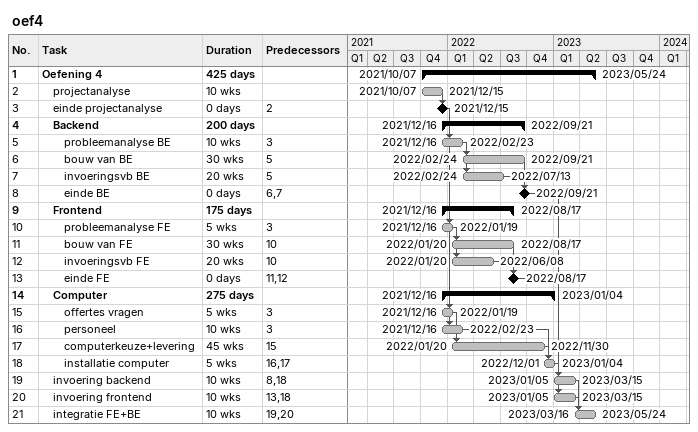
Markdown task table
oef4

| ID | Level | Task | Duration | Start | Finish | Predecessors |
|---|---|---|---|---|---|---|
| 1 | 1 | **Oefening 4** | 425d | 2021-10-07 | 2023-05-24 |  |
| 2 | 2 | projectanalyse | 10w | 2021-10-07 | 2021-12-15 |  |
| 3 | 2 | einde projectanalyse | 0d | 2021-12-15 | 2021-12-15 | 2 |
| 4 | 2 | **Backend** | 200d | 2021-12-16 | 2022-09-21 |  |
| 5 | 3 | probleemanalyse BE | 10w | 2021-12-16 | 2022-02-23 | 3 |
| 6 | 3 | bouw van BE | 30w | 2022-02-24 | 2022-09-21 | 5 |
| 7 | 3 | invoeringsvb BE | 20w | 2022-02-24 | 2022-07-13 | 5 |
| 8 | 3 | einde BE | 0d | 2022-09-21 | 2022-09-21 | 6, 7 |
| 9 | 2 | **Frontend** | 175d | 2021-12-16 | 2022-08-17 |  |
| 10 | 3 | probleemanalyse FE | 5w | 2021-12-16 | 2022-01-19 | 3 |
| 11 | 3 | bouw van FE | 30w | 2022-01-20 | 2022-08-17 | 10 |
| 12 | 3 | invoeringsvb FE | 20w | 2022-01-20 | 2022-06-08 | 10 |
| 13 | 3 | einde FE | 0d | 2022-08-17 | 2022-08-17 | 11, 12 |
| 14 | 2 | **Computer** | 275d | 2021-12-16 | 2023-01-04 |  |
| 15 | 3 | offertes vragen | 5w | 2021-12-16 | 2022-01-19 | 3 |
| 16 | 3 | personeel | 10w | 2021-12-16 | 2022-02-23 | 3 |
| 17 | 3 | computerkeuze+levering | 45w | 2022-01-20 | 2022-11-30 | 15 |
| 18 | 3 | installatie computer | 5w | 2022-12-01 | 2023-01-04 | 16, 17 |
| 19 | 2 | invoering backend | 10w | 2023-01-05 | 2023-03-15 | 8, 18 |
| 20 | 2 | invoering frontend | 10w | 2023-01-05 | 2023-03-15 | 13, 18 |
| 21 | 2 | integratie FE+BE | 10w | 2023-03-16 | 2023-05-24 | 19, 20 |
